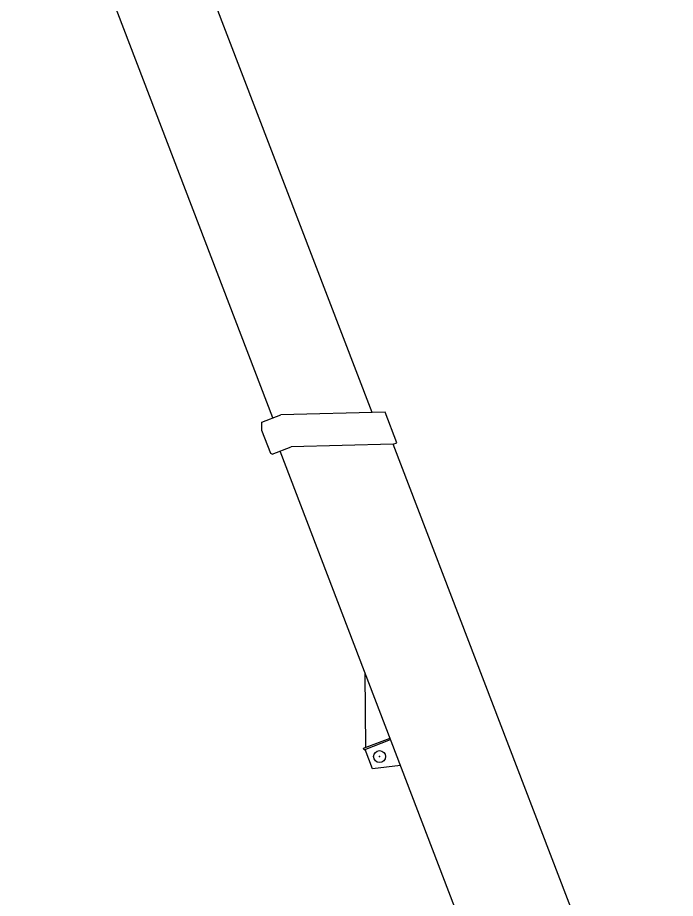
# Model space of a CAD drawing. Header units: millimetres. Extents: x -2078669 to -1085629, y -5987148 to 310365.
# Drawn here: x -1348604 to -1340298, y -4335281 to -4324162 of the extents above; entities that cross this region are included whole.
import ezdxf

# ---------------------------------------------------------------- set-up
doc = ezdxf.new("R2010")
doc.units = ezdxf.units.MM
doc.header["$LTSCALE"] = 500
doc.header["$PDSIZE"] = 300
doc.layers.add('D-BYP-STR8', color=5, linetype='Continuous', lineweight=25)

msp = doc.modelspace()

# ---------------------------------------------------------------- linework, layer by layer
at = {"layer": 'D-BYP-STR8'}
for p, q in [((-1344128.1, -4329148.4, 708000), (-1347347.7, -4320744.5, 708000)), ((-1345379.8, -4329214.4, 708000), (-1348603.6, -4320799.6, 708000)), ((-1345519.9, -4329268, 708000), (-1345281.8, -4329176.8, 708000)), ((-1343963.7, -4329144.3, 708000), (-1345281.8, -4329176.8, 708000)), ((-1343815.7, -4329530.7, 708000), (-1343963.7, -4329144.3, 708000)), ((-1343815.7, -4329530.7, 708000), (-1343963.7, -4329144.3, 708000)), ((-1345519.2, -4329374.8, 708000), (-1345519.9, -4329268, 708000)), ((-1345407.4, -4329666.6, 708000), (-1345519.2, -4329374.8, 708000)), ((-1343860, -4329547.7, 708000), (-1345149.6, -4329581.3, 708000)), ((-1343860, -4329547.7, 708000), (-1343815.7, -4329530.7, 708000)), ((-1343860, -4329547.7, 708000), (-1343815.7, -4329530.7, 708000)), ((-1340298, -4338845.3, 708000), (-1343860, -4329547.7, 708000)), ((-1345391.2, -4329673.8, 708000), (-1345407.4, -4329666.6, 708000)), ((-1345391.2, -4329673.8, 708000), (-1345149.6, -4329581.3, 708000)), ((-1341169.8, -4340385, 708000), (-1345288.5, -4329634.5, 708000)), ((-1344208.6, -4333375.8, 708000), (-1344213.4, -4332440.6, 708000)), ((-1344236.6, -4333386.5, 708000), (-1343900.4, -4333257.7, 708000)), ((-1344229.4, -4333405.2, 708000), (-1343893.3, -4333276.4, 708000)), ((-1344229.4, -4333405.2, 708000), (-1344236.6, -4333386.5, 708000)), ((-1344121.5, -4333644.9, 708000), (-1344215.4, -4333399.8, 708000)), ((-1343768, -4333603.2, 708000), (-1344121.5, -4333644.9, 708000))]:
    msp.add_line(p, q, dxfattribs=at)
msp.add_circle((-1344033.4, -4333490.7, 708000), 75, dxfattribs=at)
msp.add_point((-1344033.4, -4333490.7, 708000), dxfattribs=at)

doc.saveas('drawing.dxf')
